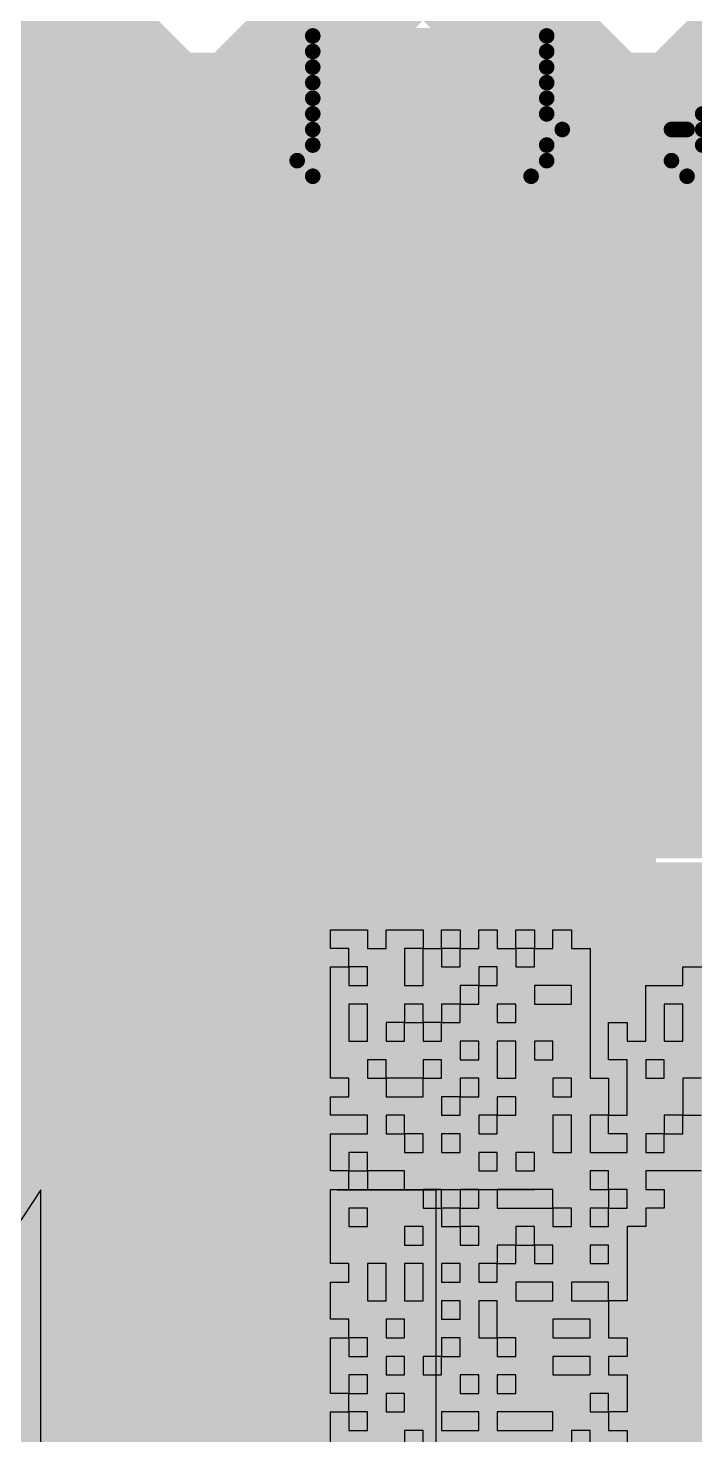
# Model space of a CAD drawing. Header units: millimetres. Extents: x 3.06 to 5.82, y 1.29 to 3.84.
# Drawn here: x 4.2598 to 4.3025, y 1.3603 to 1.4505 of the extents above; entities that cross this region are included whole.
import ezdxf

# ---------------------------------------------------------------- set-up
doc = ezdxf.new("R2010")
doc.units = ezdxf.units.MM
doc.header["$MEASUREMENT"] = 0
for name, color, linetype in [('BottomLayer', 5, 'Continuous'), ('BottomOverlay', 54, 'Continuous'), ('BottomSolder', 6, 'Continuous'), ('MultiLayer', 9, 'Continuous'), ('TopLayer', 1, 'Continuous'), ('TopOverlay', 2, 'Continuous'), ('TopPaste', 8, 'Continuous'), ('TopSolder', 216, 'Continuous'), ('ViaHoleLayer', 16, 'Continuous')]:
    doc.layers.add(name, color=color, linetype=linetype)

# ---------------------------------------------------------------- blocks, each defined once
blk = doc.blocks.new('C__0805_58')
at = {"layer": 'TopLayer'}
blk.add_solid([(0.02, -0.03), (0.06, -0.03), (0.02, 0.03), (0.06, 0.03)], dxfattribs=at)
at = {"layer": 'TopOverlay', "const_width": 0.007874}
blk.add_lwpolyline([(0.065, 0.035), (0.065, -0.035)], dxfattribs=at)
at = {"layer": 'TopPaste'}
blk.add_solid([(0.02, -0.03), (0.06, -0.03), (0.02, 0.03), (0.06, 0.03)], dxfattribs=at)
at = {"layer": 'TopSolder'}
for points in [[(-0.062756, -0.032756), (-0.017244, -0.032756), (-0.062756, 0.032756), (-0.017244, 0.032756)], [(0.017244, -0.032756), (0.062756, -0.032756), (0.017244, 0.032756), (0.062756, 0.032756)]]:
    blk.add_solid(points, dxfattribs=at)

msp = doc.modelspace()

# ---------------------------------------------------------------- linework, layer by layer
at = {"layer": 'BottomLayer', "const_width": 0.008}
for points in [[(4.200428, 1.372), (4.46, 1.631572)], [(4.136, 1.605708), (4.369708, 1.372)], [(4.228713, 1.372), (4.46, 1.603287)], [(4.136, 1.577424), (4.341424, 1.372)], [(4.256997, 1.372), (4.46, 1.575003)], [(4.136, 1.54914), (4.31314, 1.372)], [(4.285281, 1.372), (4.46, 1.546719)], [(4.136, 1.520855), (4.284855, 1.372)], [(4.12989, 1.498681), (4.256571, 1.372)], [(4.136142, 1.372), (5.206, 1.372)]]:
    msp.add_lwpolyline(points, dxfattribs=at)
at = {"layer": 'BottomLayer'}
for points, const_width in [([(4.274095, 1.386, 1), (4.285906, 1.386, 1)], 0.011811), ([(4.254571, 1.372, 1), (4.258571, 1.372, 1)], 0.004), ([(4.254997, 1.372, 1), (4.258997, 1.372, 1)], 0.004), ([(4.282855, 1.372, 1), (4.286855, 1.372, 1)], 0.004), ([(4.283281, 1.372, 1), (4.287281, 1.372, 1)], 0.004)]:
    msp.add_lwpolyline(points, format="xyb", close=True, dxfattribs=dict(at, const_width=const_width))
msp.add_solid([(4.133, 1.305), (5.162, 1.305), (4.133, 1.397), (5.162, 1.397)], dxfattribs=at)
at = {"layer": 'BottomOverlay'}
for p, q in [((4.260565, 1.375988), (4.23524, 1.338)), ((4.260565, 1.338), (4.260565, 1.375988)), ((4.292221, 1.375988), (4.279559, 1.375988)), ((4.279559, 1.375988), (4.28589, 1.375988)), ((4.28589, 1.375988), (4.28589, 1.338))]:
    msp.add_line(p, q, dxfattribs=at)
at = {"layer": 'BottomOverlay', "const_width": 0.001}
for points in [[(4.278, 1.45), (4.293, 1.45)], [(4.278, 1.449), (4.293, 1.449)], [(4.278, 1.448), (4.293, 1.448)], [(4.278, 1.447), (4.293, 1.447)], [(4.278, 1.446), (4.293, 1.446)], [(4.278, 1.445), (4.293, 1.445)], [(4.303, 1.445), (4.319, 1.445)], [(4.278, 1.444), (4.294, 1.444)], [(4.301, 1.444), (4.302, 1.444)], [(4.303, 1.444), (4.318, 1.444)], [(4.278, 1.443), (4.293, 1.443)], [(4.303, 1.443), (4.318, 1.443)], [(4.277, 1.442), (4.293, 1.442)], [(4.301, 1.442), (4.318, 1.442)], [(4.278, 1.441), (4.292, 1.441)], [(4.302, 1.441), (4.317, 1.441)]]:
    msp.add_lwpolyline(points, dxfattribs=at)
at = {"layer": 'BottomOverlay', "const_width": 0.0005}
for points in [[(4.27775, 1.45, 1), (4.27825, 1.45, 1)], [(4.29275, 1.45, 1), (4.29325, 1.45, 1)], [(4.27775, 1.449, 1), (4.27825, 1.449, 1)], [(4.29275, 1.449, 1), (4.29325, 1.449, 1)], [(4.27775, 1.448, 1), (4.27825, 1.448, 1)], [(4.29275, 1.448, 1), (4.29325, 1.448, 1)], [(4.27775, 1.447, 1), (4.27825, 1.447, 1)], [(4.29275, 1.447, 1), (4.29325, 1.447, 1)], [(4.27775, 1.446, 1), (4.27825, 1.446, 1)], [(4.29275, 1.446, 1), (4.29325, 1.446, 1)], [(4.27775, 1.445, 1), (4.27825, 1.445, 1)], [(4.29275, 1.445, 1), (4.29325, 1.445, 1)], [(4.30275, 1.445, 1), (4.30325, 1.445, 1)], [(4.27775, 1.444, 1), (4.27825, 1.444, 1)], [(4.29375, 1.444, 1), (4.29425, 1.444, 1)], [(4.30075, 1.444, 1), (4.30125, 1.444, 1)], [(4.30175, 1.444, 1), (4.30225, 1.444, 1)], [(4.30275, 1.444, 1), (4.30325, 1.444, 1)], [(4.27775, 1.443, 1), (4.27825, 1.443, 1)], [(4.29275, 1.443, 1), (4.29325, 1.443, 1)], [(4.30275, 1.443, 1), (4.30325, 1.443, 1)], [(4.27675, 1.442, 1), (4.27725, 1.442, 1)], [(4.29275, 1.442, 1), (4.29325, 1.442, 1)], [(4.30075, 1.442, 1), (4.30125, 1.442, 1)], [(4.27775, 1.441, 1), (4.27825, 1.441, 1)], [(4.29175, 1.441, 1), (4.29225, 1.441, 1)], [(4.30175, 1.441, 1), (4.30225, 1.441, 1)]]:
    msp.add_lwpolyline(points, format="xyb", close=True, dxfattribs=at)
at = {"layer": 'BottomSolder', "const_width": 0.015811}
msp.add_lwpolyline([(4.272094, 1.386, 1), (4.287905, 1.386, 1)], format="xyb", close=True, dxfattribs=at)
at = {"layer": 'MultiLayer', "const_width": 0.011811}
msp.add_lwpolyline([(4.274095, 1.386, 1), (4.285906, 1.386, 1)], format="xyb", close=True, dxfattribs=at)
at = {"layer": 'TopLayer'}
for points, const_width in [([(4.297281, 1.384), (4.842524, 1.929242)], 0.008), ([(4.212428, 1.384), (4.717515, 1.889087)], 0.008), ([(4.240713, 1.384), (4.745712, 1.889)], 0.008), ([(4.268997, 1.384), (4.773997, 1.889)], 0.008), ([(4.159424, 1.554), (4.329424, 1.384)], 0.008), ([(4.187708, 1.554), (4.357708, 1.384)], 0.008), ([(4.139228, 1.545911), (4.30114, 1.384)], 0.008), ([(4.139228, 1.517627), (4.272855, 1.384)], 0.008), ([(4.28, 1.395), (4.28, 1.42)], 0.04), ([(4.199388, 1.384), (5.018087, 1.384)], 0.008)]:
    msp.add_lwpolyline(points, dxfattribs=dict(at, const_width=const_width))
for points, const_width in [([(4.27, 1.42, 1), (4.29, 1.42, 1)], 0.02), ([(4.27, 1.395, 1), (4.29, 1.395, 1)], 0.02), ([(4.274095, 1.386, 1), (4.285906, 1.386, 1)], 0.011811), ([(4.266997, 1.384, 1), (4.270997, 1.384, 1)], 0.004), ([(4.270855, 1.384, 1), (4.274855, 1.384, 1)], 0.004), ([(4.295281, 1.384, 1), (4.299281, 1.384, 1)], 0.004), ([(4.29914, 1.384, 1), (4.30314, 1.384, 1)], 0.004)]:
    msp.add_lwpolyline(points, format="xyb", close=True, dxfattribs=dict(at, const_width=const_width))
at = {"layer": 'TopOverlay'}
for p, q in [((4.279129, 1.391475), (4.279129, 1.392664)), ((4.279129, 1.392664), (4.281508, 1.392664)), ((4.281508, 1.392664), (4.281508, 1.391475)), ((4.282697, 1.391475), (4.282697, 1.392664)), ((4.282697, 1.392664), (4.285076, 1.392664)), ((4.285076, 1.392664), (4.285076, 1.391475)), ((4.286265, 1.391475), (4.286265, 1.392664)), ((4.286265, 1.392664), (4.287454, 1.392664)), ((4.287454, 1.392664), (4.287454, 1.391475)), ((4.288644, 1.391475), (4.288644, 1.392664)), ((4.288644, 1.392664), (4.289833, 1.392664)), ((4.289833, 1.392664), (4.289833, 1.391475)), ((4.291022, 1.391475), (4.291022, 1.392664)), ((4.291022, 1.392664), (4.292211, 1.392664)), ((4.292211, 1.392664), (4.292211, 1.391475)), ((4.2934, 1.391475), (4.2934, 1.392664)), ((4.2934, 1.392664), (4.29459, 1.392664)), ((4.29459, 1.392664), (4.29459, 1.391475)), ((4.280319, 1.391475), (4.279129, 1.391475)), ((4.280319, 1.390286), (4.280319, 1.391475)), ((4.281508, 1.391475), (4.282697, 1.391475)), ((4.285076, 1.391475), (4.283887, 1.391475)), ((4.283887, 1.391475), (4.283887, 1.390286)), ((4.285076, 1.391475), (4.286265, 1.391475)), ((4.285076, 1.390286), (4.285076, 1.391475)), ((4.286265, 1.391475), (4.286265, 1.390286)), ((4.287454, 1.391475), (4.286265, 1.391475)), ((4.287454, 1.390286), (4.287454, 1.391475)), ((4.287454, 1.391475), (4.288644, 1.391475)), ((4.289833, 1.391475), (4.291022, 1.391475)), ((4.291022, 1.391475), (4.291022, 1.390286)), ((4.292211, 1.391475), (4.291022, 1.391475)), ((4.292211, 1.390286), (4.292211, 1.391475)), ((4.292211, 1.391475), (4.2934, 1.391475)), ((4.29459, 1.391475), (4.295779, 1.391475)), ((4.295779, 1.391475), (4.295779, 1.390286)), ((4.279129, 1.389096), (4.279129, 1.390286)), ((4.279129, 1.390286), (4.280319, 1.390286)), ((4.280319, 1.390286), (4.280319, 1.389096)), ((4.281508, 1.390286), (4.280319, 1.390286)), ((4.281508, 1.389096), (4.281508, 1.390286)), ((4.283887, 1.390286), (4.283887, 1.389096)), ((4.285076, 1.389096), (4.285076, 1.390286)), ((4.286265, 1.390286), (4.287454, 1.390286)), ((4.289833, 1.390286), (4.288644, 1.390286)), ((4.288644, 1.390286), (4.288644, 1.389096)), ((4.289833, 1.389096), (4.289833, 1.390286)), ((4.291022, 1.390286), (4.292211, 1.390286)), ((4.295779, 1.390286), (4.295779, 1.389096)), ((4.301725, 1.389096), (4.301725, 1.390286)), ((4.301725, 1.390286), (4.304104, 1.390286)), ((4.279129, 1.387907), (4.279129, 1.389096)), ((4.280319, 1.389096), (4.281508, 1.389096)), ((4.283887, 1.389096), (4.285076, 1.389096)), ((4.288644, 1.389096), (4.287454, 1.389096)), ((4.287454, 1.389096), (4.287454, 1.387907)), ((4.288644, 1.389096), (4.289833, 1.389096)), ((4.288644, 1.387907), (4.288644, 1.389096)), ((4.29459, 1.389096), (4.292211, 1.389096)), ((4.292211, 1.389096), (4.292211, 1.387907)), ((4.29459, 1.387907), (4.29459, 1.389096)), ((4.295779, 1.389096), (4.295779, 1.387907)), ((4.299347, 1.387907), (4.299347, 1.389096)), ((4.299347, 1.389096), (4.301725, 1.389096)), ((4.279129, 1.386718), (4.279129, 1.387907)), ((4.281508, 1.387907), (4.280319, 1.387907)), ((4.280319, 1.387907), (4.280319, 1.386718)), ((4.281508, 1.386718), (4.281508, 1.387907)), ((4.285076, 1.387907), (4.283887, 1.387907)), ((4.283887, 1.387907), (4.283887, 1.386718)), ((4.285076, 1.386718), (4.285076, 1.387907)), ((4.287454, 1.387907), (4.286265, 1.387907)), ((4.286265, 1.387907), (4.286265, 1.386718)), ((4.287454, 1.387907), (4.288644, 1.387907)), ((4.287454, 1.386718), (4.287454, 1.387907)), ((4.291022, 1.387907), (4.289833, 1.387907)), ((4.289833, 1.387907), (4.289833, 1.386718)), ((4.291022, 1.386718), (4.291022, 1.387907)), ((4.292211, 1.387907), (4.29459, 1.387907)), ((4.295779, 1.387907), (4.295779, 1.386718)), ((4.299347, 1.386718), (4.299347, 1.387907)), ((4.301725, 1.387907), (4.300536, 1.387907)), ((4.300536, 1.387907), (4.300536, 1.386718)), ((4.301725, 1.386718), (4.301725, 1.387907)), ((4.279129, 1.385529), (4.279129, 1.386718)), ((4.280319, 1.386718), (4.280319, 1.385529)), ((4.281508, 1.385529), (4.281508, 1.386718)), ((4.283887, 1.386718), (4.282697, 1.386718)), ((4.282697, 1.386718), (4.282697, 1.385529)), ((4.283887, 1.386718), (4.285076, 1.386718)), ((4.283887, 1.385529), (4.283887, 1.386718)), ((4.285076, 1.386718), (4.285076, 1.385529)), ((4.286265, 1.386718), (4.285076, 1.386718)), ((4.286265, 1.386718), (4.287454, 1.386718)), ((4.286265, 1.385529), (4.286265, 1.386718)), ((4.289833, 1.386718), (4.291022, 1.386718)), ((4.295779, 1.386718), (4.295779, 1.385529)), ((4.296968, 1.385529), (4.296968, 1.386718)), ((4.296968, 1.386718), (4.298158, 1.386718)), ((4.298158, 1.386718), (4.298158, 1.385529)), ((4.299347, 1.385529), (4.299347, 1.386718)), ((4.300536, 1.386718), (4.300536, 1.385529)), ((4.301725, 1.385529), (4.301725, 1.386718)), ((4.279129, 1.384339), (4.279129, 1.385529)), ((4.280319, 1.385529), (4.281508, 1.385529)), ((4.282697, 1.385529), (4.283887, 1.385529)), ((4.285076, 1.385529), (4.286265, 1.385529)), ((4.288644, 1.385529), (4.287454, 1.385529)), ((4.287454, 1.385529), (4.287454, 1.384339)), ((4.288644, 1.384339), (4.288644, 1.385529)), ((4.291022, 1.385529), (4.289833, 1.385529)), ((4.289833, 1.385529), (4.289833, 1.384339)), ((4.291022, 1.384339), (4.291022, 1.385529)), ((4.2934, 1.385529), (4.292211, 1.385529)), ((4.292211, 1.385529), (4.292211, 1.384339)), ((4.2934, 1.384339), (4.2934, 1.385529)), ((4.295779, 1.385529), (4.295779, 1.384339)), ((4.296968, 1.384339), (4.296968, 1.385529)), ((4.298158, 1.385529), (4.299347, 1.385529)), ((4.300536, 1.385529), (4.301725, 1.385529)), ((4.279129, 1.38315), (4.279129, 1.384339)), ((4.282697, 1.384339), (4.281508, 1.384339)), ((4.281508, 1.384339), (4.281508, 1.38315)), ((4.282697, 1.38315), (4.282697, 1.384339)), ((4.286265, 1.384339), (4.285076, 1.384339)), ((4.285076, 1.384339), (4.285076, 1.38315)), ((4.286265, 1.38315), (4.286265, 1.384339)), ((4.287454, 1.384339), (4.288644, 1.384339)), ((4.289833, 1.384339), (4.289833, 1.38315)), ((4.291022, 1.38315), (4.291022, 1.384339)), ((4.292211, 1.384339), (4.2934, 1.384339)), ((4.295779, 1.384339), (4.295779, 1.38315)), ((4.298158, 1.384339), (4.296968, 1.384339)), ((4.298158, 1.38315), (4.298158, 1.384339)), ((4.300536, 1.384339), (4.299347, 1.384339)), ((4.299347, 1.384339), (4.299347, 1.38315)), ((4.300536, 1.38315), (4.300536, 1.384339)), ((4.280319, 1.38315), (4.279129, 1.38315)), ((4.280319, 1.381961), (4.280319, 1.38315)), ((4.281508, 1.38315), (4.282697, 1.38315)), ((4.282697, 1.38315), (4.282697, 1.381961)), ((4.285076, 1.38315), (4.282697, 1.38315)), ((4.285076, 1.38315), (4.286265, 1.38315)), ((4.285076, 1.381961), (4.285076, 1.38315)), ((4.288644, 1.38315), (4.287454, 1.38315)), ((4.287454, 1.38315), (4.287454, 1.381961)), ((4.288644, 1.381961), (4.288644, 1.38315)), ((4.289833, 1.38315), (4.291022, 1.38315)), ((4.29459, 1.38315), (4.2934, 1.38315)), ((4.2934, 1.38315), (4.2934, 1.381961)), ((4.29459, 1.381961), (4.29459, 1.38315)), ((4.295779, 1.38315), (4.296968, 1.38315)), ((4.296968, 1.38315), (4.296968, 1.381961)), ((4.298158, 1.381961), (4.298158, 1.38315)), ((4.299347, 1.38315), (4.300536, 1.38315)), ((4.302914, 1.38315), (4.301725, 1.38315)), ((4.301725, 1.38315), (4.301725, 1.381961)), ((4.279129, 1.380772), (4.279129, 1.381961)), ((4.279129, 1.381961), (4.280319, 1.381961)), ((4.282697, 1.381961), (4.285076, 1.381961)), ((4.287454, 1.381961), (4.286265, 1.381961)), ((4.286265, 1.381961), (4.286265, 1.380772)), ((4.287454, 1.381961), (4.288644, 1.381961)), ((4.287454, 1.380772), (4.287454, 1.381961)), ((4.291022, 1.381961), (4.289833, 1.381961)), ((4.289833, 1.381961), (4.289833, 1.380772)), ((4.291022, 1.380772), (4.291022, 1.381961)), ((4.2934, 1.381961), (4.29459, 1.381961)), ((4.296968, 1.381961), (4.296968, 1.380772)), ((4.298158, 1.380772), (4.298158, 1.381961)), ((4.301725, 1.381961), (4.301725, 1.380772)), ((4.281508, 1.380772), (4.279129, 1.380772)), ((4.281508, 1.379582), (4.281508, 1.380772)), ((4.283887, 1.380772), (4.282697, 1.380772)), ((4.282697, 1.380772), (4.282697, 1.379582)), ((4.283887, 1.379582), (4.283887, 1.380772)), ((4.286265, 1.380772), (4.287454, 1.380772)), ((4.289833, 1.380772), (4.288644, 1.380772)), ((4.288644, 1.380772), (4.288644, 1.379582)), ((4.289833, 1.380772), (4.291022, 1.380772)), ((4.289833, 1.379582), (4.289833, 1.380772)), ((4.29459, 1.380772), (4.2934, 1.380772)), ((4.2934, 1.380772), (4.2934, 1.379582)), ((4.29459, 1.379582), (4.29459, 1.380772)), ((4.296968, 1.380772), (4.295779, 1.380772)), ((4.295779, 1.380772), (4.295779, 1.379582)), ((4.296968, 1.380772), (4.298158, 1.380772)), ((4.296968, 1.379582), (4.296968, 1.380772)), ((4.301725, 1.380772), (4.300536, 1.380772)), ((4.300536, 1.380772), (4.300536, 1.379582)), ((4.301725, 1.380772), (4.302914, 1.380772)), ((4.301725, 1.379582), (4.301725, 1.380772)), ((4.279129, 1.378393), (4.279129, 1.379582)), ((4.279129, 1.379582), (4.281508, 1.379582)), ((4.282697, 1.379582), (4.283887, 1.379582)), ((4.283887, 1.379582), (4.283887, 1.378393)), ((4.285076, 1.379582), (4.283887, 1.379582)), ((4.285076, 1.378393), (4.285076, 1.379582)), ((4.287454, 1.379582), (4.286265, 1.379582)), ((4.286265, 1.379582), (4.286265, 1.378393)), ((4.287454, 1.378393), (4.287454, 1.379582)), ((4.288644, 1.379582), (4.289833, 1.379582)), ((4.2934, 1.379582), (4.2934, 1.378393)), ((4.29459, 1.378393), (4.29459, 1.379582)), ((4.295779, 1.379582), (4.295779, 1.378393)), ((4.298158, 1.379582), (4.296968, 1.379582)), ((4.298158, 1.378393), (4.298158, 1.379582)), ((4.300536, 1.379582), (4.299347, 1.379582)), ((4.299347, 1.379582), (4.299347, 1.378393)), ((4.300536, 1.379582), (4.301725, 1.379582)), ((4.300536, 1.378393), (4.300536, 1.379582)), ((4.279129, 1.377204), (4.279129, 1.378393)), ((4.281508, 1.378393), (4.280319, 1.378393)), ((4.280319, 1.378393), (4.280319, 1.377204)), ((4.281508, 1.377204), (4.281508, 1.378393)), ((4.283887, 1.378393), (4.285076, 1.378393)), ((4.286265, 1.378393), (4.287454, 1.378393)), ((4.289833, 1.378393), (4.288644, 1.378393)), ((4.288644, 1.378393), (4.288644, 1.377204)), ((4.289833, 1.377204), (4.289833, 1.378393)), ((4.292211, 1.378393), (4.291022, 1.378393)), ((4.291022, 1.378393), (4.291022, 1.377204)), ((4.292211, 1.377204), (4.292211, 1.378393)), ((4.2934, 1.378393), (4.29459, 1.378393)), ((4.295779, 1.378393), (4.298158, 1.378393)), ((4.299347, 1.378393), (4.300536, 1.378393)), ((4.280319, 1.377204), (4.279129, 1.377204)), ((4.280319, 1.376015), (4.280319, 1.377204)), ((4.280319, 1.377204), (4.281508, 1.377204)), ((4.281508, 1.377204), (4.281508, 1.376015)), ((4.283887, 1.377204), (4.281508, 1.377204)), ((4.283887, 1.376015), (4.283887, 1.377204)), ((4.288644, 1.377204), (4.289833, 1.377204)), ((4.291022, 1.377204), (4.292211, 1.377204)), ((4.296968, 1.377204), (4.295779, 1.377204)), ((4.295779, 1.377204), (4.295779, 1.376015)), ((4.296968, 1.376015), (4.296968, 1.377204)), ((4.302914, 1.377204), (4.299347, 1.377204)), ((4.299347, 1.377204), (4.299347, 1.376015)), ((4.279129, 1.374825), (4.279129, 1.376015)), ((4.279129, 1.376015), (4.280319, 1.376015)), ((4.281508, 1.376015), (4.283887, 1.376015)), ((4.286265, 1.376015), (4.285076, 1.376015)), ((4.285076, 1.376015), (4.285076, 1.374825)), ((4.286265, 1.374825), (4.286265, 1.376015)), ((4.288644, 1.376015), (4.287454, 1.376015)), ((4.287454, 1.376015), (4.287454, 1.374825)), ((4.288644, 1.374825), (4.288644, 1.376015)), ((4.2934, 1.376015), (4.289833, 1.376015)), ((4.289833, 1.376015), (4.289833, 1.374825)), ((4.2934, 1.374825), (4.2934, 1.376015)), ((4.295779, 1.376015), (4.296968, 1.376015)), ((4.296968, 1.376015), (4.296968, 1.374825)), ((4.298158, 1.376015), (4.296968, 1.376015)), ((4.298158, 1.374825), (4.298158, 1.376015)), ((4.299347, 1.376015), (4.300536, 1.376015)), ((4.300536, 1.376015), (4.300536, 1.374825)), ((4.279129, 1.373636), (4.279129, 1.374825)), ((4.281508, 1.374825), (4.280319, 1.374825)), ((4.280319, 1.374825), (4.280319, 1.373636)), ((4.281508, 1.373636), (4.281508, 1.374825)), ((4.285076, 1.374825), (4.286265, 1.374825)), ((4.286265, 1.374825), (4.286265, 1.373636)), ((4.287454, 1.374825), (4.286265, 1.374825)), ((4.287454, 1.374825), (4.288644, 1.374825)), ((4.287454, 1.373636), (4.287454, 1.374825)), ((4.289833, 1.374825), (4.2934, 1.374825)), ((4.2934, 1.374825), (4.2934, 1.373636)), ((4.29459, 1.374825), (4.2934, 1.374825)), ((4.29459, 1.373636), (4.29459, 1.374825)), ((4.296968, 1.374825), (4.295779, 1.374825)), ((4.295779, 1.374825), (4.295779, 1.373636)), ((4.296968, 1.374825), (4.298158, 1.374825)), ((4.296968, 1.373636), (4.296968, 1.374825)), ((4.300536, 1.374825), (4.299347, 1.374825)), ((4.299347, 1.374825), (4.299347, 1.373636)), ((4.279129, 1.372447), (4.279129, 1.373636)), ((4.280319, 1.373636), (4.281508, 1.373636)), ((4.285076, 1.373636), (4.283887, 1.373636)), ((4.283887, 1.373636), (4.283887, 1.372447)), ((4.285076, 1.372447), (4.285076, 1.373636)), ((4.286265, 1.373636), (4.287454, 1.373636)), ((4.287454, 1.373636), (4.287454, 1.372447)), ((4.288644, 1.373636), (4.287454, 1.373636)), ((4.288644, 1.372447), (4.288644, 1.373636)), ((4.292211, 1.373636), (4.291022, 1.373636)), ((4.291022, 1.373636), (4.291022, 1.372447)), ((4.292211, 1.372447), (4.292211, 1.373636)), ((4.2934, 1.373636), (4.29459, 1.373636)), ((4.295779, 1.373636), (4.296968, 1.373636)), ((4.299347, 1.373636), (4.298158, 1.373636)), ((4.298158, 1.373636), (4.298158, 1.372447)), ((4.279129, 1.371258), (4.279129, 1.372447)), ((4.283887, 1.372447), (4.285076, 1.372447)), ((4.287454, 1.372447), (4.288644, 1.372447)), ((4.291022, 1.372447), (4.289833, 1.372447)), ((4.289833, 1.372447), (4.289833, 1.371258)), ((4.291022, 1.372447), (4.292211, 1.372447)), ((4.291022, 1.371258), (4.291022, 1.372447)), ((4.292211, 1.372447), (4.292211, 1.371258)), ((4.2934, 1.372447), (4.292211, 1.372447)), ((4.2934, 1.371258), (4.2934, 1.372447)), ((4.296968, 1.372447), (4.295779, 1.372447)), ((4.295779, 1.372447), (4.295779, 1.371258)), ((4.296968, 1.371258), (4.296968, 1.372447)), ((4.298158, 1.372447), (4.298158, 1.371258)), ((4.280319, 1.371258), (4.279129, 1.371258)), ((4.280319, 1.370068), (4.280319, 1.371258)), ((4.282697, 1.371258), (4.281508, 1.371258)), ((4.281508, 1.371258), (4.281508, 1.370068)), ((4.282697, 1.370068), (4.282697, 1.371258)), ((4.285076, 1.371258), (4.283887, 1.371258)), ((4.283887, 1.371258), (4.283887, 1.370068)), ((4.285076, 1.370068), (4.285076, 1.371258)), ((4.287454, 1.371258), (4.286265, 1.371258)), ((4.286265, 1.371258), (4.286265, 1.370068)), ((4.287454, 1.370068), (4.287454, 1.371258)), ((4.289833, 1.371258), (4.288644, 1.371258)), ((4.288644, 1.371258), (4.288644, 1.370068)), ((4.289833, 1.371258), (4.291022, 1.371258)), ((4.289833, 1.370068), (4.289833, 1.371258)), ((4.292211, 1.371258), (4.2934, 1.371258)), ((4.295779, 1.371258), (4.296968, 1.371258)), ((4.298158, 1.371258), (4.298158, 1.370068)), ((4.279129, 1.368879), (4.279129, 1.370068)), ((4.279129, 1.370068), (4.280319, 1.370068)), ((4.281508, 1.370068), (4.281508, 1.368879)), ((4.282697, 1.368879), (4.282697, 1.370068)), ((4.283887, 1.370068), (4.283887, 1.368879)), ((4.285076, 1.368879), (4.285076, 1.370068)), ((4.286265, 1.370068), (4.287454, 1.370068)), ((4.288644, 1.370068), (4.289833, 1.370068)), ((4.2934, 1.370068), (4.291022, 1.370068)), ((4.291022, 1.370068), (4.291022, 1.368879)), ((4.2934, 1.368879), (4.2934, 1.370068)), ((4.296968, 1.370068), (4.29459, 1.370068)), ((4.29459, 1.370068), (4.29459, 1.368879)), ((4.296968, 1.368879), (4.296968, 1.370068)), ((4.298158, 1.370068), (4.298158, 1.368879)), ((4.279129, 1.36769), (4.279129, 1.368879)), ((4.281508, 1.368879), (4.282697, 1.368879)), ((4.283887, 1.368879), (4.285076, 1.368879)), ((4.287454, 1.368879), (4.286265, 1.368879)), ((4.286265, 1.368879), (4.286265, 1.36769)), ((4.287454, 1.36769), (4.287454, 1.368879)), ((4.289833, 1.368879), (4.288644, 1.368879)), ((4.288644, 1.368879), (4.288644, 1.36769)), ((4.289833, 1.36769), (4.289833, 1.368879)), ((4.291022, 1.368879), (4.2934, 1.368879)), ((4.29459, 1.368879), (4.296968, 1.368879)), ((4.298158, 1.368879), (4.296968, 1.368879)), ((4.296968, 1.368879), (4.296968, 1.36769)), ((4.280319, 1.36769), (4.279129, 1.36769)), ((4.280319, 1.366501), (4.280319, 1.36769)), ((4.283887, 1.36769), (4.282697, 1.36769)), ((4.282697, 1.36769), (4.282697, 1.366501)), ((4.283887, 1.366501), (4.283887, 1.36769)), ((4.286265, 1.36769), (4.287454, 1.36769)), ((4.288644, 1.36769), (4.288644, 1.366501)), ((4.289833, 1.366501), (4.289833, 1.36769)), ((4.295779, 1.36769), (4.2934, 1.36769)), ((4.2934, 1.36769), (4.2934, 1.366501)), ((4.295779, 1.366501), (4.295779, 1.36769)), ((4.296968, 1.36769), (4.296968, 1.366501)), ((4.279129, 1.365311), (4.279129, 1.366501)), ((4.279129, 1.366501), (4.280319, 1.366501)), ((4.280319, 1.366501), (4.280319, 1.365311)), ((4.281508, 1.366501), (4.280319, 1.366501)), ((4.281508, 1.365311), (4.281508, 1.366501)), ((4.282697, 1.366501), (4.283887, 1.366501)), ((4.287454, 1.366501), (4.286265, 1.366501)), ((4.286265, 1.366501), (4.286265, 1.365311)), ((4.287454, 1.365311), (4.287454, 1.366501)), ((4.288644, 1.366501), (4.289833, 1.366501)), ((4.289833, 1.366501), (4.289833, 1.365311)), ((4.291022, 1.366501), (4.289833, 1.366501)), ((4.291022, 1.365311), (4.291022, 1.366501)), ((4.2934, 1.366501), (4.295779, 1.366501)), ((4.296968, 1.366501), (4.298158, 1.366501)), ((4.298158, 1.366501), (4.298158, 1.365311)), ((4.279129, 1.364122), (4.279129, 1.365311)), ((4.280319, 1.365311), (4.281508, 1.365311)), ((4.283887, 1.365311), (4.282697, 1.365311)), ((4.282697, 1.365311), (4.282697, 1.364122)), ((4.283887, 1.364122), (4.283887, 1.365311)), ((4.286265, 1.365311), (4.285076, 1.365311)), ((4.285076, 1.365311), (4.285076, 1.364122)), ((4.286265, 1.365311), (4.287454, 1.365311)), ((4.286265, 1.364122), (4.286265, 1.365311)), ((4.289833, 1.365311), (4.291022, 1.365311)), ((4.295779, 1.365311), (4.2934, 1.365311)), ((4.2934, 1.365311), (4.2934, 1.364122)), ((4.295779, 1.364122), (4.295779, 1.365311)), ((4.298158, 1.365311), (4.296968, 1.365311)), ((4.296968, 1.365311), (4.296968, 1.364122)), ((4.279129, 1.362933), (4.279129, 1.364122)), ((4.281508, 1.364122), (4.280319, 1.364122)), ((4.280319, 1.364122), (4.280319, 1.362933)), ((4.281508, 1.362933), (4.281508, 1.364122)), ((4.282697, 1.364122), (4.283887, 1.364122)), ((4.285076, 1.364122), (4.286265, 1.364122)), ((4.288644, 1.364122), (4.287454, 1.364122)), ((4.287454, 1.364122), (4.287454, 1.362933)), ((4.288644, 1.362933), (4.288644, 1.364122)), ((4.291022, 1.364122), (4.289833, 1.364122)), ((4.289833, 1.364122), (4.289833, 1.362933)), ((4.291022, 1.362933), (4.291022, 1.364122)), ((4.2934, 1.364122), (4.295779, 1.364122)), ((4.296968, 1.364122), (4.298158, 1.364122)), ((4.298158, 1.364122), (4.298158, 1.362933)), ((4.280319, 1.362933), (4.279129, 1.362933)), ((4.280319, 1.361744), (4.280319, 1.362933)), ((4.280319, 1.362933), (4.281508, 1.362933)), ((4.283887, 1.362933), (4.282697, 1.362933)), ((4.282697, 1.362933), (4.282697, 1.361744)), ((4.283887, 1.361744), (4.283887, 1.362933)), ((4.287454, 1.362933), (4.288644, 1.362933)), ((4.289833, 1.362933), (4.291022, 1.362933)), ((4.296968, 1.362933), (4.295779, 1.362933)), ((4.295779, 1.362933), (4.295779, 1.361744)), ((4.296968, 1.361744), (4.296968, 1.362933)), ((4.298158, 1.362933), (4.298158, 1.361744)), ((4.279129, 1.360554), (4.279129, 1.361744)), ((4.279129, 1.361744), (4.280319, 1.361744)), ((4.280319, 1.361744), (4.280319, 1.360554)), ((4.281508, 1.361744), (4.280319, 1.361744)), ((4.281508, 1.360554), (4.281508, 1.361744)), ((4.282697, 1.361744), (4.283887, 1.361744)), ((4.288644, 1.361744), (4.286265, 1.361744)), ((4.286265, 1.361744), (4.286265, 1.360554)), ((4.288644, 1.360554), (4.288644, 1.361744)), ((4.2934, 1.361744), (4.289833, 1.361744)), ((4.289833, 1.361744), (4.289833, 1.360554)), ((4.2934, 1.360554), (4.2934, 1.361744)), ((4.295779, 1.361744), (4.296968, 1.361744)), ((4.298158, 1.361744), (4.296968, 1.361744)), ((4.296968, 1.361744), (4.296968, 1.360554)), ((4.279129, 1.359365), (4.279129, 1.360554)), ((4.280319, 1.360554), (4.281508, 1.360554)), ((4.285076, 1.360554), (4.283887, 1.360554)), ((4.283887, 1.360554), (4.283887, 1.359365)), ((4.285076, 1.359365), (4.285076, 1.360554)), ((4.286265, 1.360554), (4.288644, 1.360554)), ((4.289833, 1.360554), (4.2934, 1.360554)), ((4.295779, 1.360554), (4.29459, 1.360554)), ((4.29459, 1.360554), (4.29459, 1.359365)), ((4.295779, 1.359365), (4.295779, 1.360554)), ((4.296968, 1.360554), (4.298158, 1.360554)), ((4.298158, 1.360554), (4.298158, 1.359365))]:
    msp.add_line(p, q, dxfattribs=at)
at = {"layer": 'TopSolder', "const_width": 0.015811}
msp.add_lwpolyline([(4.272094, 1.386, 1), (4.287905, 1.386, 1)], format="xyb", close=True, dxfattribs=at)
at = {"layer": 'ViaHoleLayer', "const_width": 0.007874}
msp.add_lwpolyline([(4.276063, 1.386, 1), (4.283937, 1.386, 1)], format="xyb", close=True, dxfattribs=at)

# ---------------------------------------------------------------- block references
at = {"rotation": 90}
msp.add_blockref('C__0805_58', (4.28, 1.38), dxfattribs=at)

doc.saveas('drawing.dxf')
